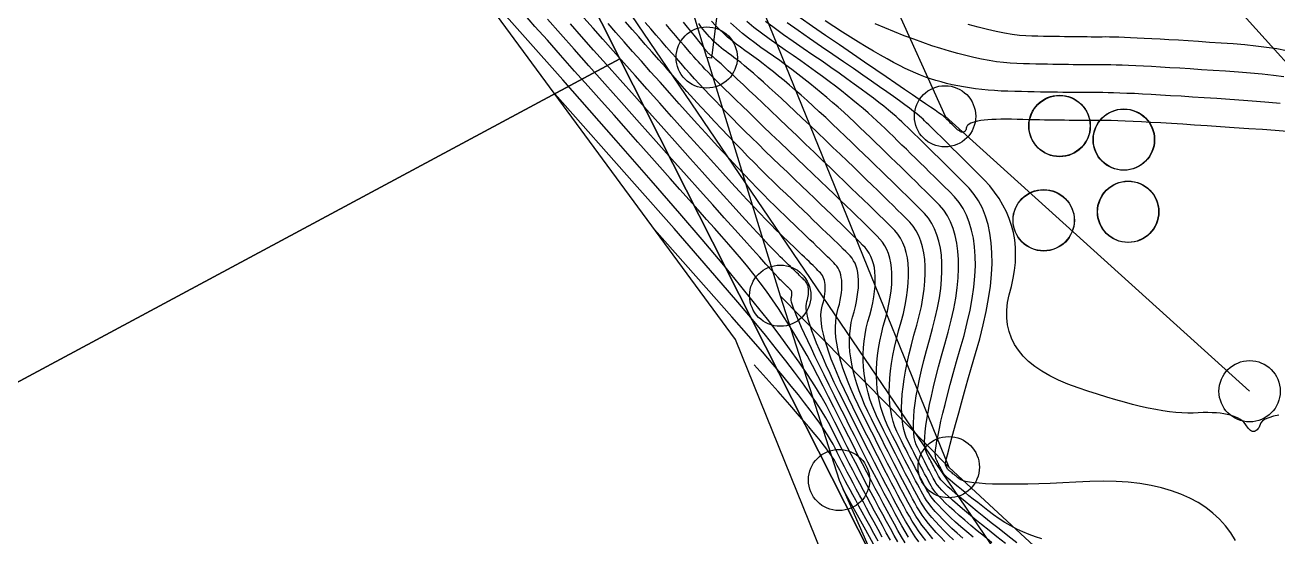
# Model space of a CAD drawing. Extents: x 83 to 1412852, y -76 to 4931706.
# Drawn here: x 1412633.71 to 1412654.15, y 4931535.89 to 4931544.25 of the extents above; entities that cross this region are included whole.
import ezdxf

# ---------------------------------------------------------------- set-up
doc = ezdxf.new("R2010")
doc.units = 0
doc.header["$MEASUREMENT"] = 0
doc.header["$PDMODE"] = 33
doc.header["$PDSIZE"] = 1
doc.layers.get('0').update_dxf_attribs({"color": 1, "linetype": 'CONTINUOUS'})
for name, color, linetype in [('Buildings-21-08-2020', 1, 'CONTINUOUS'), ('BUILDINGS21082020 entities', 1, 'CONTINUOUS'), ('Ground topo-Rev01', 1, 'CONTINUOUS'), ('New scratch layer', 1, 'CONTINUOUS'), ('nz-property-titles(LINZ DOWNLOAD)', 1, 'CONTINUOUS')]:
    doc.layers.add(name, color=color, linetype=linetype)

msp = doc.modelspace()

# ---------------------------------------------------------------- linework, layer by layer
for points in [[(1412628.11, 4931577.5), (1412633.05, 4931574.19), (1412634.96, 4931570.18), (1412641.65, 4931558.92), (1412643.23, 4931552.22), (1412645.18, 4931545.9), (1412648.78, 4931537.03), (1412651.34, 4931534.66), (1412654.11, 4931534.38), (1412662.28, 4931539.83)], [(1412658.73, 4931539.6), (1412658.43, 4931540.36), (1412655.52, 4931542.27), (1412646.87, 4931551.86)], [(1412644.83, 4931543.72), (1412643.51, 4931548.07)], [(1412647.95, 4931535.809), (1412647.889, 4931535.916), (1412647.827, 4931536.028), (1412647.766, 4931536.141), (1412647.704, 4931536.256), (1412647.641, 4931536.372), (1412647.578, 4931536.491), (1412647.515, 4931536.61), (1412647.451, 4931536.732), (1412647.386, 4931536.855), (1412647.322, 4931536.979), (1412647.256, 4931537.106), (1412647.19, 4931537.234), (1412647.124, 4931537.363), (1412647.058, 4931537.495), (1412646.99, 4931537.628), (1412646.923, 4931537.762), (1412646.855, 4931537.898), (1412646.786, 4931538.036), (1412646.7, 4931538.19), (1412646.597, 4931538.36), (1412646.476, 4931538.545), (1412646.338, 4931538.746), (1412646.183, 4931538.963), (1412646.01, 4931539.197), (1412645.82, 4931539.445), (1412645.612, 4931539.71), (1412645.366, 4931540.015), (1412645.08, 4931540.361), (1412644.755, 4931540.747), (1412644.392, 4931541.173), (1412643.924, 4931541.713), (1412643.352, 4931542.366), (1412642.481, 4931543.354), (1412640.727, 4931545.337)], [(1412648.067, 4931535.796), (1412648.008, 4931535.894), (1412647.951, 4931535.994), (1412647.894, 4931536.098), (1412647.835, 4931536.206), (1412647.775, 4931536.318), (1412647.712, 4931536.435), (1412647.648, 4931536.557), (1412647.582, 4931536.682), (1412647.514, 4931536.812), (1412647.444, 4931536.946), (1412647.372, 4931537.085), (1412647.299, 4931537.228), (1412647.224, 4931537.376), (1412647.147, 4931537.527), (1412647.068, 4931537.684), (1412646.987, 4931537.844), (1412646.904, 4931538.009), (1412646.82, 4931538.178), (1412646.733, 4931538.352), (1412646.646, 4931538.522), (1412646.557, 4931538.689), (1412646.467, 4931538.853), (1412646.376, 4931539.013), (1412646.284, 4931539.169), (1412646.19, 4931539.323), (1412646.096, 4931539.472), (1412646, 4931539.619), (1412645.903, 4931539.762), (1412645.804, 4931539.902), (1412645.705, 4931540.038), (1412645.604, 4931540.171), (1412645.502, 4931540.3), (1412645.399, 4931540.426), (1412645.295, 4931540.548), (1412645.19, 4931540.668), (1412645.076, 4931540.796), (1412644.955, 4931540.932), (1412644.827, 4931541.077), (1412644.69, 4931541.231), (1412644.546, 4931541.394), (1412644.394, 4931541.565), (1412644.234, 4931541.746), (1412644.066, 4931541.934), (1412643.891, 4931542.132), (1412643.708, 4931542.338), (1412643.517, 4931542.553), (1412643.318, 4931542.777), (1412643.112, 4931543.009), (1412642.897, 4931543.25), (1412642.675, 4931543.5), (1412642.446, 4931543.758), (1412642.23, 4931544.001), (1412642.027, 4931544.229), (1412641.838, 4931544.442)], [(1412648.123, 4931535.887), (1412648.067, 4931535.978), (1412648.013, 4931536.072), (1412647.96, 4931536.168), (1412647.905, 4931536.269), (1412647.849, 4931536.374), (1412647.789, 4931536.485), (1412647.728, 4931536.601), (1412647.665, 4931536.721), (1412647.6, 4931536.847), (1412647.532, 4931536.977), (1412647.462, 4931537.112), (1412647.391, 4931537.252), (1412647.317, 4931537.397), (1412647.24, 4931537.547), (1412647.162, 4931537.702), (1412647.082, 4931537.862), (1412646.999, 4931538.027), (1412646.915, 4931538.196), (1412646.828, 4931538.371), (1412646.747, 4931538.535), (1412646.672, 4931538.69), (1412646.602, 4931538.834), (1412646.538, 4931538.968), (1412646.479, 4931539.092), (1412646.426, 4931539.206), (1412646.379, 4931539.31), (1412646.338, 4931539.404), (1412646.302, 4931539.488), (1412646.272, 4931539.561), (1412646.247, 4931539.625), (1412646.228, 4931539.678), (1412646.215, 4931539.722), (1412646.208, 4931539.755), (1412646.206, 4931539.778), (1412646.209, 4931539.791), (1412646.213, 4931539.804), (1412646.215, 4931539.816), (1412646.217, 4931539.827), (1412646.219, 4931539.838), (1412646.22, 4931539.849), (1412646.22, 4931539.859), (1412646.22, 4931539.869), (1412646.22, 4931539.878), (1412646.219, 4931539.886), (1412646.217, 4931539.894), (1412646.215, 4931539.902), (1412646.212, 4931539.909), (1412646.208, 4931539.915), (1412646.205, 4931539.921), (1412646.2, 4931539.927), (1412646.195, 4931539.932), (1412646.189, 4931539.937), (1412646.183, 4931539.943), (1412646.176, 4931539.95), (1412646.169, 4931539.958), (1412646.161, 4931539.965), (1412646.152, 4931539.974), (1412646.142, 4931539.983), (1412646.132, 4931539.993), (1412646.122, 4931540.003), (1412646.11, 4931540.014), (1412646.098, 4931540.026), (1412646.086, 4931540.038), (1412646.073, 4931540.05), (1412646.059, 4931540.064), (1412646.044, 4931540.078), (1412646.029, 4931540.092), (1412645.997, 4931540.126), (1412645.947, 4931540.18), (1412645.88, 4931540.253), (1412645.796, 4931540.345), (1412645.695, 4931540.458), (1412645.576, 4931540.589), (1412645.44, 4931540.741), (1412645.287, 4931540.912), (1412645.117, 4931541.102), (1412644.93, 4931541.312), (1412644.725, 4931541.542), (1412644.503, 4931541.791), (1412644.263, 4931542.06), (1412644.007, 4931542.348), (1412643.733, 4931542.656), (1412643.442, 4931542.983), (1412643.168, 4931543.292), (1412642.909, 4931543.582), (1412642.668, 4931543.855), (1412642.443, 4931544.108), (1412642.234, 4931544.344)], [(1412648.405, 4931535.832), (1412648.345, 4931535.91), (1412648.288, 4931535.988), (1412648.235, 4931536.067), (1412648.184, 4931536.147), (1412648.137, 4931536.227), (1412648.093, 4931536.307), (1412648.047, 4931536.392), (1412647.999, 4931536.481), (1412647.95, 4931536.573), (1412647.899, 4931536.67), (1412647.846, 4931536.771), (1412647.791, 4931536.876), (1412647.734, 4931536.986), (1412647.676, 4931537.099), (1412647.616, 4931537.216), (1412647.554, 4931537.338), (1412647.49, 4931537.464), (1412647.424, 4931537.593), (1412647.357, 4931537.727), (1412647.288, 4931537.865), (1412647.217, 4931538.008), (1412647.144, 4931538.154), (1412647.077, 4931538.294), (1412647.015, 4931538.428), (1412646.959, 4931538.557), (1412646.908, 4931538.679), (1412646.862, 4931538.795), (1412646.822, 4931538.906), (1412646.788, 4931539.01), (1412646.759, 4931539.108), (1412646.735, 4931539.201), (1412646.717, 4931539.287), (1412646.704, 4931539.368), (1412646.697, 4931539.442), (1412646.695, 4931539.511), (1412646.699, 4931539.573), (1412646.708, 4931539.63), (1412646.722, 4931539.68), (1412646.734, 4931539.729), (1412646.745, 4931539.775), (1412646.753, 4931539.82), (1412646.759, 4931539.863), (1412646.763, 4931539.903), (1412646.765, 4931539.942), (1412646.764, 4931539.979), (1412646.762, 4931540.014), (1412646.757, 4931540.047), (1412646.751, 4931540.078), (1412646.742, 4931540.107), (1412646.731, 4931540.134), (1412646.718, 4931540.159), (1412646.703, 4931540.182), (1412646.686, 4931540.203), (1412646.667, 4931540.222), (1412646.645, 4931540.244), (1412646.621, 4931540.268), (1412646.594, 4931540.294), (1412646.565, 4931540.322), (1412646.534, 4931540.353), (1412646.5, 4931540.386), (1412646.464, 4931540.421), (1412646.425, 4931540.458), (1412646.384, 4931540.498), (1412646.34, 4931540.54), (1412646.294, 4931540.584), (1412646.245, 4931540.631), (1412646.194, 4931540.68), (1412646.141, 4931540.731), (1412646.085, 4931540.785), (1412646.027, 4931540.841), (1412645.959, 4931540.907), (1412645.883, 4931540.985), (1412645.797, 4931541.073), (1412645.703, 4931541.172), (1412645.599, 4931541.282), (1412645.486, 4931541.402), (1412645.364, 4931541.534), (1412645.233, 4931541.676), (1412645.093, 4931541.83), (1412644.944, 4931541.993), (1412644.786, 4931542.168), (1412644.619, 4931542.354), (1412644.443, 4931542.55), (1412644.257, 4931542.758), (1412644.063, 4931542.976), (1412643.86, 4931543.205), (1412643.665, 4931543.424), (1412643.479, 4931543.633), (1412643.303, 4931543.832), (1412643.135, 4931544.021), (1412642.977, 4931544.201), (1412642.827, 4931544.371)], [(1412648.521, 4931535.859), (1412648.458, 4931535.935), (1412648.398, 4931536.009), (1412648.342, 4931536.084), (1412648.291, 4931536.158), (1412648.243, 4931536.231), (1412648.199, 4931536.304), (1412648.159, 4931536.377), (1412648.118, 4931536.454), (1412648.075, 4931536.534), (1412648.03, 4931536.617), (1412647.984, 4931536.705), (1412647.936, 4931536.796), (1412647.886, 4931536.891), (1412647.835, 4931536.99), (1412647.782, 4931537.092), (1412647.728, 4931537.198), (1412647.672, 4931537.308), (1412647.614, 4931537.422), (1412647.555, 4931537.539), (1412647.494, 4931537.66), (1412647.432, 4931537.785), (1412647.368, 4931537.913), (1412647.302, 4931538.045), (1412647.242, 4931538.173), (1412647.187, 4931538.298), (1412647.137, 4931538.418), (1412647.093, 4931538.534), (1412647.054, 4931538.647), (1412647.02, 4931538.755), (1412646.992, 4931538.86), (1412646.969, 4931538.961), (1412646.952, 4931539.057), (1412646.939, 4931539.15), (1412646.933, 4931539.239), (1412646.931, 4931539.324), (1412646.935, 4931539.405), (1412646.944, 4931539.482), (1412646.959, 4931539.555), (1412646.978, 4931539.625), (1412646.995, 4931539.691), (1412647.009, 4931539.755), (1412647.021, 4931539.816), (1412647.029, 4931539.875), (1412647.034, 4931539.931), (1412647.037, 4931539.984), (1412647.036, 4931540.034), (1412647.033, 4931540.082), (1412647.027, 4931540.127), (1412647.018, 4931540.169), (1412647.006, 4931540.209), (1412646.991, 4931540.246), (1412646.973, 4931540.281), (1412646.953, 4931540.312), (1412646.929, 4931540.341), (1412646.903, 4931540.368), (1412646.873, 4931540.397), (1412646.84, 4931540.43), (1412646.804, 4931540.465), (1412646.764, 4931540.504), (1412646.721, 4931540.546), (1412646.674, 4931540.591), (1412646.624, 4931540.64), (1412646.571, 4931540.691), (1412646.515, 4931540.745), (1412646.455, 4931540.803), (1412646.392, 4931540.864), (1412646.325, 4931540.928), (1412646.255, 4931540.995), (1412646.182, 4931541.065), (1412646.105, 4931541.138), (1412646.025, 4931541.215), (1412645.94, 4931541.298), (1412645.851, 4931541.387), (1412645.756, 4931541.483), (1412645.656, 4931541.585), (1412645.551, 4931541.694), (1412645.441, 4931541.809), (1412645.326, 4931541.931), (1412645.206, 4931542.059), (1412645.082, 4931542.193), (1412644.952, 4931542.334), (1412644.817, 4931542.482), (1412644.677, 4931542.635), (1412644.532, 4931542.796), (1412644.383, 4931542.963), (1412644.228, 4931543.136), (1412644.068, 4931543.315), (1412643.914, 4931543.489), (1412643.765, 4931543.658), (1412643.621, 4931543.821), (1412643.482, 4931543.978), (1412643.348, 4931544.129), (1412643.22, 4931544.275)], [(1412648.718, 4931535.814), (1412648.644, 4931535.89), (1412648.575, 4931535.964), (1412648.511, 4931536.037), (1412648.451, 4931536.109), (1412648.397, 4931536.179), (1412648.347, 4931536.248), (1412648.302, 4931536.316), (1412648.261, 4931536.382), (1412648.226, 4931536.447), (1412648.189, 4931536.515), (1412648.15, 4931536.587), (1412648.11, 4931536.662), (1412648.069, 4931536.74), (1412648.026, 4931536.821), (1412647.982, 4931536.906), (1412647.936, 4931536.994), (1412647.889, 4931537.086), (1412647.841, 4931537.18), (1412647.791, 4931537.278), (1412647.739, 4931537.38), (1412647.686, 4931537.485), (1412647.632, 4931537.593), (1412647.576, 4931537.704), (1412647.519, 4931537.819), (1412647.46, 4931537.937), (1412647.407, 4931538.053), (1412647.359, 4931538.167), (1412647.316, 4931538.279), (1412647.278, 4931538.39), (1412647.246, 4931538.498), (1412647.218, 4931538.605), (1412647.196, 4931538.71), (1412647.18, 4931538.813), (1412647.168, 4931538.914), (1412647.162, 4931539.013), (1412647.161, 4931539.111), (1412647.165, 4931539.206), (1412647.175, 4931539.3), (1412647.19, 4931539.391), (1412647.21, 4931539.481), (1412647.235, 4931539.569), (1412647.256, 4931539.654), (1412647.274, 4931539.735), (1412647.288, 4931539.812), (1412647.299, 4931539.887), (1412647.306, 4931539.958), (1412647.309, 4931540.025), (1412647.308, 4931540.089), (1412647.304, 4931540.15), (1412647.296, 4931540.207), (1412647.285, 4931540.261), (1412647.27, 4931540.312), (1412647.251, 4931540.359), (1412647.228, 4931540.402), (1412647.202, 4931540.443), (1412647.172, 4931540.479), (1412647.139, 4931540.513), (1412647.101, 4931540.55), (1412647.059, 4931540.592), (1412647.013, 4931540.637), (1412646.962, 4931540.686), (1412646.907, 4931540.74), (1412646.848, 4931540.797), (1412646.785, 4931540.858), (1412646.717, 4931540.924), (1412646.646, 4931540.993), (1412646.57, 4931541.066), (1412646.489, 4931541.143), (1412646.405, 4931541.225), (1412646.316, 4931541.31), (1412646.223, 4931541.399), (1412646.126, 4931541.492), (1412646.024, 4931541.589), (1412645.922, 4931541.688), (1412645.818, 4931541.79), (1412645.714, 4931541.893), (1412645.609, 4931541.998), (1412645.503, 4931542.106), (1412645.396, 4931542.216), (1412645.288, 4931542.327), (1412645.179, 4931542.441), (1412645.07, 4931542.557), (1412644.959, 4931542.675), (1412644.848, 4931542.795), (1412644.735, 4931542.917), (1412644.622, 4931543.041), (1412644.508, 4931543.167), (1412644.393, 4931543.296), (1412644.277, 4931543.426), (1412644.162, 4931543.555), (1412644.05, 4931543.683), (1412643.938, 4931543.809), (1412643.828, 4931543.934), (1412643.72, 4931544.058), (1412643.613, 4931544.18), (1412643.507, 4931544.301)], [(1412648.857, 4931535.843), (1412648.776, 4931535.921), (1412648.7, 4931535.996), (1412648.629, 4931536.069), (1412648.564, 4931536.14), (1412648.505, 4931536.208), (1412648.451, 4931536.275), (1412648.403, 4931536.339), (1412648.36, 4931536.4), (1412648.323, 4931536.46), (1412648.292, 4931536.517), (1412648.26, 4931536.577), (1412648.226, 4931536.64), (1412648.191, 4931536.706), (1412648.154, 4931536.774), (1412648.116, 4931536.846), (1412648.077, 4931536.921), (1412648.037, 4931536.998), (1412647.996, 4931537.079), (1412647.953, 4931537.162), (1412647.909, 4931537.249), (1412647.864, 4931537.338), (1412647.817, 4931537.43), (1412647.769, 4931537.525), (1412647.72, 4931537.623), (1412647.67, 4931537.724), (1412647.618, 4931537.828), (1412647.572, 4931537.932), (1412647.53, 4931538.036), (1412647.494, 4931538.141), (1412647.463, 4931538.245), (1412647.437, 4931538.35), (1412647.416, 4931538.455), (1412647.401, 4931538.56), (1412647.39, 4931538.665), (1412647.385, 4931538.771), (1412647.385, 4931538.876), (1412647.39, 4931538.982), (1412647.4, 4931539.088), (1412647.415, 4931539.194), (1412647.435, 4931539.3), (1412647.46, 4931539.407), (1412647.491, 4931539.514), (1412647.517, 4931539.616), (1412647.539, 4931539.715), (1412647.556, 4931539.809), (1412647.569, 4931539.899), (1412647.577, 4931539.985), (1412647.581, 4931540.067), (1412647.58, 4931540.144), (1412647.575, 4931540.218), (1412647.566, 4931540.288), (1412647.552, 4931540.353), (1412647.533, 4931540.414), (1412647.511, 4931540.471), (1412647.483, 4931540.524), (1412647.451, 4931540.573), (1412647.415, 4931540.618), (1412647.375, 4931540.658), (1412647.329, 4931540.704), (1412647.278, 4931540.754), (1412647.222, 4931540.809), (1412647.16, 4931540.869), (1412647.094, 4931540.933), (1412647.022, 4931541.003), (1412646.946, 4931541.077), (1412646.864, 4931541.156), (1412646.777, 4931541.24), (1412646.684, 4931541.329), (1412646.587, 4931541.423), (1412646.485, 4931541.521), (1412646.377, 4931541.625), (1412646.264, 4931541.733), (1412646.146, 4931541.846), (1412646.023, 4931541.963), (1412645.903, 4931542.079), (1412645.786, 4931542.192), (1412645.673, 4931542.303), (1412645.562, 4931542.412), (1412645.455, 4931542.518), (1412645.351, 4931542.622), (1412645.25, 4931542.724), (1412645.152, 4931542.823), (1412645.058, 4931542.921), (1412644.967, 4931543.016), (1412644.879, 4931543.108), (1412644.794, 4931543.199), (1412644.712, 4931543.287), (1412644.633, 4931543.372), (1412644.558, 4931543.456), (1412644.486, 4931543.537), (1412644.411, 4931543.621), (1412644.335, 4931543.708), (1412644.256, 4931543.798), (1412644.175, 4931543.891), (1412644.091, 4931543.987), (1412644.006, 4931544.085), (1412643.918, 4931544.187), (1412643.828, 4931544.291)], [(1412649.177, 4931535.886), (1412649.074, 4931535.973), (1412648.979, 4931536.056), (1412648.891, 4931536.134), (1412648.81, 4931536.209), (1412648.737, 4931536.279), (1412648.67, 4931536.345), (1412648.611, 4931536.407), (1412648.56, 4931536.465), (1412648.515, 4931536.519), (1412648.478, 4931536.569), (1412648.448, 4931536.615), (1412648.425, 4931536.656), (1412648.401, 4931536.7), (1412648.376, 4931536.746), (1412648.351, 4931536.794), (1412648.324, 4931536.844), (1412648.297, 4931536.896), (1412648.269, 4931536.951), (1412648.239, 4931537.007), (1412648.209, 4931537.066), (1412648.178, 4931537.126), (1412648.146, 4931537.189), (1412648.113, 4931537.254), (1412648.079, 4931537.321), (1412648.044, 4931537.39), (1412648.009, 4931537.462), (1412647.972, 4931537.535), (1412647.934, 4931537.611), (1412647.902, 4931537.691), (1412647.874, 4931537.775), (1412647.851, 4931537.863), (1412647.833, 4931537.956), (1412647.82, 4931538.053), (1412647.812, 4931538.154), (1412647.809, 4931538.26), (1412647.811, 4931538.37), (1412647.818, 4931538.484), (1412647.83, 4931538.602), (1412647.846, 4931538.725), (1412647.868, 4931538.852), (1412647.895, 4931538.983), (1412647.926, 4931539.119), (1412647.962, 4931539.258), (1412648.004, 4931539.403), (1412648.039, 4931539.541), (1412648.068, 4931539.674), (1412648.091, 4931539.801), (1412648.109, 4931539.923), (1412648.12, 4931540.039), (1412648.125, 4931540.15), (1412648.124, 4931540.255), (1412648.118, 4931540.354), (1412648.105, 4931540.448), (1412648.086, 4931540.536), (1412648.061, 4931540.619), (1412648.03, 4931540.696), (1412647.993, 4931540.768), (1412647.95, 4931540.834), (1412647.901, 4931540.894), (1412647.846, 4931540.949), (1412647.785, 4931541.009), (1412647.718, 4931541.075), (1412647.645, 4931541.147), (1412647.566, 4931541.224), (1412647.481, 4931541.307), (1412647.39, 4931541.395), (1412647.293, 4931541.49), (1412647.19, 4931541.589), (1412647.081, 4931541.695), (1412646.966, 4931541.806), (1412646.845, 4931541.922), (1412646.717, 4931542.044), (1412646.584, 4931542.172), (1412646.445, 4931542.306), (1412646.3, 4931542.445), (1412646.148, 4931542.589), (1412646.006, 4931542.726), (1412645.872, 4931542.853), (1412645.747, 4931542.972), (1412645.631, 4931543.082), (1412645.524, 4931543.184), (1412645.425, 4931543.277), (1412645.335, 4931543.362), (1412645.254, 4931543.438), (1412645.182, 4931543.505), (1412645.119, 4931543.564), (1412645.064, 4931543.615), (1412645.018, 4931543.656), (1412644.981, 4931543.689), (1412644.953, 4931543.714), (1412644.933, 4931543.73), (1412644.922, 4931543.737), (1412644.912, 4931543.745), (1412644.901, 4931543.753), (1412644.891, 4931543.761), (1412644.881, 4931543.77), (1412644.871, 4931543.779), (1412644.861, 4931543.788), (1412644.851, 4931543.798), (1412644.842, 4931543.808), (1412644.832, 4931543.819), (1412644.823, 4931543.829), (1412644.814, 4931543.84), (1412644.805, 4931543.852), (1412644.796, 4931543.864), (1412644.787, 4931543.876), (1412644.779, 4931543.888), (1412644.77, 4931543.901), (1412644.755, 4931543.922), (1412644.733, 4931543.951), (1412644.703, 4931543.988), (1412644.667, 4931544.033), (1412644.623, 4931544.086), (1412644.573, 4931544.148), (1412644.516, 4931544.217), (1412644.451, 4931544.295)], [(1412649.485, 4931535.796), (1412649.362, 4931535.895), (1412649.246, 4931535.989), (1412649.139, 4931536.078), (1412649.04, 4931536.162), (1412648.949, 4931536.241), (1412648.866, 4931536.315), (1412648.791, 4931536.384), (1412648.724, 4931536.448), (1412648.665, 4931536.507), (1412648.614, 4931536.561), (1412648.571, 4931536.61), (1412648.536, 4931536.654), (1412648.51, 4931536.692), (1412648.491, 4931536.726), (1412648.472, 4931536.762), (1412648.452, 4931536.799), (1412648.431, 4931536.838), (1412648.41, 4931536.879), (1412648.387, 4931536.921), (1412648.364, 4931536.965), (1412648.34, 4931537.011), (1412648.316, 4931537.059), (1412648.291, 4931537.108), (1412648.265, 4931537.159), (1412648.238, 4931537.212), (1412648.21, 4931537.267), (1412648.182, 4931537.323), (1412648.153, 4931537.381), (1412648.123, 4931537.441), (1412648.092, 4931537.502), (1412648.067, 4931537.57), (1412648.046, 4931537.644), (1412648.03, 4931537.725), (1412648.019, 4931537.812), (1412648.012, 4931537.905), (1412648.011, 4931538.004), (1412648.014, 4931538.11), (1412648.022, 4931538.222), (1412648.035, 4931538.341), (1412648.052, 4931538.465), (1412648.075, 4931538.596), (1412648.102, 4931538.734), (1412648.134, 4931538.878), (1412648.171, 4931539.028), (1412648.213, 4931539.184), (1412648.26, 4931539.347), (1412648.3, 4931539.504), (1412648.333, 4931539.654), (1412648.359, 4931539.798), (1412648.379, 4931539.935), (1412648.391, 4931540.066), (1412648.397, 4931540.191), (1412648.396, 4931540.31), (1412648.389, 4931540.422), (1412648.374, 4931540.528), (1412648.353, 4931540.628), (1412648.325, 4931540.722), (1412648.29, 4931540.809), (1412648.248, 4931540.889), (1412648.2, 4931540.964), (1412648.144, 4931541.032), (1412648.082, 4931541.094), (1412648.016, 4931541.16), (1412647.945, 4931541.229), (1412647.871, 4931541.303), (1412647.792, 4931541.381), (1412647.708, 4931541.462), (1412647.621, 4931541.547), (1412647.529, 4931541.636), (1412647.433, 4931541.729), (1412647.333, 4931541.826), (1412647.229, 4931541.927), (1412647.12, 4931542.032), (1412647.007, 4931542.14), (1412646.89, 4931542.253), (1412646.769, 4931542.369), (1412646.643, 4931542.489), (1412646.513, 4931542.614), (1412646.389, 4931542.732), (1412646.27, 4931542.844), (1412646.157, 4931542.95), (1412646.049, 4931543.05), (1412645.947, 4931543.145), (1412645.85, 4931543.233), (1412645.759, 4931543.315), (1412645.673, 4931543.391), (1412645.593, 4931543.462), (1412645.519, 4931543.526), (1412645.449, 4931543.584), (1412645.386, 4931543.637), (1412645.328, 4931543.683), (1412645.275, 4931543.723), (1412645.228, 4931543.758), (1412645.186, 4931543.786), (1412645.145, 4931543.816), (1412645.105, 4931543.847), (1412645.065, 4931543.879), (1412645.026, 4931543.913), (1412644.987, 4931543.948), (1412644.949, 4931543.984), (1412644.912, 4931544.021), (1412644.875, 4931544.06), (1412644.838, 4931544.1), (1412644.803, 4931544.142), (1412644.767, 4931544.185), (1412644.733, 4931544.229), (1412644.699, 4931544.274)], [(1412649.706, 4931535.782), (1412649.567, 4931535.891), (1412649.437, 4931535.994), (1412649.316, 4931536.091), (1412649.204, 4931536.183), (1412649.101, 4931536.268), (1412649.006, 4931536.348), (1412648.921, 4931536.421), (1412648.844, 4931536.489), (1412648.777, 4931536.551), (1412648.718, 4931536.606), (1412648.668, 4931536.656), (1412648.627, 4931536.7), (1412648.595, 4931536.738), (1412648.572, 4931536.77), (1412648.558, 4931536.796), (1412648.543, 4931536.823), (1412648.527, 4931536.852), (1412648.511, 4931536.882), (1412648.495, 4931536.914), (1412648.478, 4931536.946), (1412648.46, 4931536.98), (1412648.441, 4931537.016), (1412648.423, 4931537.052), (1412648.403, 4931537.09), (1412648.383, 4931537.13), (1412648.362, 4931537.17), (1412648.341, 4931537.212), (1412648.319, 4931537.256), (1412648.297, 4931537.3), (1412648.274, 4931537.346), (1412648.251, 4931537.394), (1412648.232, 4931537.449), (1412648.218, 4931537.514), (1412648.208, 4931537.586), (1412648.204, 4931537.667), (1412648.204, 4931537.756), (1412648.209, 4931537.854), (1412648.218, 4931537.96), (1412648.232, 4931538.074), (1412648.251, 4931538.197), (1412648.275, 4931538.328), (1412648.303, 4931538.468), (1412648.337, 4931538.616), (1412648.374, 4931538.772), (1412648.417, 4931538.937), (1412648.464, 4931539.11), (1412648.516, 4931539.292), (1412648.561, 4931539.466), (1412648.598, 4931539.633), (1412648.627, 4931539.794), (1412648.649, 4931539.947), (1412648.663, 4931540.094), (1412648.669, 4931540.233), (1412648.668, 4931540.365), (1412648.66, 4931540.49), (1412648.644, 4931540.609), (1412648.62, 4931540.72), (1412648.588, 4931540.824), (1412648.55, 4931540.921), (1412648.503, 4931541.011), (1412648.449, 4931541.094), (1412648.387, 4931541.17), (1412648.318, 4931541.239), (1412648.247, 4931541.311), (1412648.172, 4931541.384), (1412648.096, 4931541.459), (1412648.017, 4931541.537), (1412647.935, 4931541.617), (1412647.851, 4931541.699), (1412647.765, 4931541.783), (1412647.676, 4931541.869), (1412647.585, 4931541.958), (1412647.491, 4931542.048), (1412647.395, 4931542.141), (1412647.297, 4931542.236), (1412647.196, 4931542.333), (1412647.092, 4931542.433), (1412646.986, 4931542.534), (1412646.878, 4931542.638), (1412646.772, 4931542.738), (1412646.668, 4931542.835), (1412646.566, 4931542.928), (1412646.467, 4931543.018), (1412646.37, 4931543.105), (1412646.275, 4931543.188), (1412646.183, 4931543.268), (1412646.092, 4931543.345), (1412646.004, 4931543.418), (1412645.918, 4931543.488), (1412645.835, 4931543.554), (1412645.753, 4931543.617), (1412645.674, 4931543.677), (1412645.597, 4931543.733), (1412645.523, 4931543.786), (1412645.45, 4931543.835), (1412645.379, 4931543.887), (1412645.309, 4931543.941), (1412645.239, 4931543.997), (1412645.171, 4931544.055), (1412645.104, 4931544.116), (1412645.038, 4931544.179), (1412644.972, 4931544.245), (1412644.908, 4931544.312)], [(1412649.893, 4931535.795), (1412649.745, 4931535.91), (1412649.605, 4931536.02), (1412649.475, 4931536.122), (1412649.354, 4931536.218), (1412649.243, 4931536.308), (1412649.14, 4931536.391), (1412649.047, 4931536.468), (1412648.963, 4931536.538), (1412648.888, 4931536.602), (1412648.823, 4931536.659), (1412648.767, 4931536.71), (1412648.72, 4931536.754), (1412648.682, 4931536.792), (1412648.653, 4931536.823), (1412648.634, 4931536.848), (1412648.624, 4931536.866), (1412648.614, 4931536.885), (1412648.603, 4931536.905), (1412648.592, 4931536.926), (1412648.58, 4931536.948), (1412648.568, 4931536.971), (1412648.555, 4931536.995), (1412648.543, 4931537.02), (1412648.529, 4931537.046), (1412648.516, 4931537.072), (1412648.502, 4931537.1), (1412648.487, 4931537.128), (1412648.472, 4931537.158), (1412648.457, 4931537.188), (1412648.441, 4931537.22), (1412648.425, 4931537.252), (1412648.409, 4931537.285), (1412648.397, 4931537.329), (1412648.389, 4931537.383), (1412648.387, 4931537.447), (1412648.389, 4931537.522), (1412648.395, 4931537.608), (1412648.407, 4931537.704), (1412648.422, 4931537.81), (1412648.443, 4931537.927), (1412648.468, 4931538.054), (1412648.498, 4931538.191), (1412648.532, 4931538.339), (1412648.571, 4931538.498), (1412648.614, 4931538.667), (1412648.662, 4931538.846), (1412648.715, 4931539.036), (1412648.773, 4931539.236), (1412648.822, 4931539.429), (1412648.862, 4931539.613), (1412648.895, 4931539.79), (1412648.919, 4931539.959), (1412648.934, 4931540.121), (1412648.941, 4931540.274), (1412648.94, 4931540.42), (1412648.931, 4931540.559), (1412648.913, 4931540.689), (1412648.887, 4931540.812), (1412648.852, 4931540.926), (1412648.809, 4931541.034), (1412648.758, 4931541.133), (1412648.698, 4931541.225), (1412648.63, 4931541.309), (1412648.554, 4931541.385), (1412648.477, 4931541.461), (1412648.399, 4931541.538), (1412648.321, 4931541.616), (1412648.242, 4931541.693), (1412648.162, 4931541.772), (1412648.082, 4931541.851), (1412648.001, 4931541.93), (1412647.919, 4931542.009), (1412647.837, 4931542.089), (1412647.754, 4931542.17), (1412647.671, 4931542.251), (1412647.586, 4931542.332), (1412647.501, 4931542.414), (1412647.416, 4931542.496), (1412647.33, 4931542.579), (1412647.243, 4931542.662), (1412647.155, 4931542.744), (1412647.066, 4931542.826), (1412646.976, 4931542.907), (1412646.885, 4931542.987), (1412646.793, 4931543.066), (1412646.7, 4931543.144), (1412646.606, 4931543.222), (1412646.511, 4931543.298), (1412646.415, 4931543.374), (1412646.318, 4931543.45), (1412646.22, 4931543.524), (1412646.121, 4931543.598), (1412646.021, 4931543.67), (1412645.92, 4931543.742), (1412645.818, 4931543.814), (1412645.715, 4931543.884), (1412645.613, 4931543.958), (1412645.513, 4931544.035), (1412645.414, 4931544.115), (1412645.316, 4931544.198), (1412645.22, 4931544.285)], [(1412650.3, 4931535.861), (1412650.195, 4931535.893), (1412650.092, 4931535.93), (1412649.991, 4931535.971), (1412649.891, 4931536.018), (1412649.793, 4931536.069), (1412649.697, 4931536.124), (1412649.603, 4931536.185), (1412649.51, 4931536.25), (1412649.42, 4931536.32), (1412649.334, 4931536.387), (1412649.254, 4931536.45), (1412649.179, 4931536.508), (1412649.11, 4931536.564), (1412649.046, 4931536.615), (1412648.987, 4931536.663), (1412648.933, 4931536.707), (1412648.885, 4931536.747), (1412648.842, 4931536.784), (1412648.805, 4931536.817), (1412648.772, 4931536.846), (1412648.745, 4931536.871), (1412648.724, 4931536.893), (1412648.707, 4931536.911), (1412648.696, 4931536.925), (1412648.69, 4931536.936), (1412648.684, 4931536.947), (1412648.678, 4931536.958), (1412648.672, 4931536.97), (1412648.665, 4931536.983), (1412648.658, 4931536.996), (1412648.651, 4931537.01), (1412648.644, 4931537.024), (1412648.636, 4931537.039), (1412648.628, 4931537.054), (1412648.62, 4931537.07), (1412648.612, 4931537.087), (1412648.603, 4931537.103), (1412648.594, 4931537.121), (1412648.585, 4931537.139), (1412648.576, 4931537.158), (1412648.567, 4931537.177), (1412648.562, 4931537.208), (1412648.561, 4931537.252), (1412648.565, 4931537.309), (1412648.574, 4931537.378), (1412648.587, 4931537.459), (1412648.605, 4931537.553), (1412648.627, 4931537.66), (1412648.653, 4931537.779), (1412648.684, 4931537.91), (1412648.72, 4931538.054), (1412648.76, 4931538.211), (1412648.805, 4931538.38), (1412648.854, 4931538.561), (1412648.908, 4931538.755), (1412648.966, 4931538.962), (1412649.029, 4931539.181), (1412649.083, 4931539.391), (1412649.127, 4931539.593), (1412649.162, 4931539.786), (1412649.189, 4931539.971), (1412649.206, 4931540.148), (1412649.214, 4931540.316), (1412649.212, 4931540.476), (1412649.202, 4931540.627), (1412649.182, 4931540.769), (1412649.154, 4931540.903), (1412649.116, 4931541.029), (1412649.069, 4931541.146), (1412649.013, 4931541.255), (1412648.948, 4931541.355), (1412648.873, 4931541.447), (1412648.79, 4931541.53), (1412648.708, 4931541.612), (1412648.626, 4931541.693), (1412648.546, 4931541.772), (1412648.467, 4931541.85), (1412648.389, 4931541.927), (1412648.313, 4931542.002), (1412648.237, 4931542.076), (1412648.163, 4931542.149), (1412648.089, 4931542.221), (1412648.017, 4931542.291), (1412647.946, 4931542.36), (1412647.876, 4931542.428), (1412647.807, 4931542.495), (1412647.74, 4931542.56), (1412647.673, 4931542.624), (1412647.608, 4931542.686), (1412647.538, 4931542.751), (1412647.464, 4931542.817), (1412647.386, 4931542.885), (1412647.303, 4931542.955), (1412647.216, 4931543.026), (1412647.125, 4931543.1), (1412647.03, 4931543.175), (1412646.93, 4931543.252), (1412646.826, 4931543.331), (1412646.718, 4931543.411), (1412646.605, 4931543.494), (1412646.488, 4931543.578), (1412646.367, 4931543.664), (1412646.242, 4931543.752), (1412646.112, 4931543.842), (1412645.979, 4931543.933), (1412645.849, 4931544.025), (1412645.723, 4931544.119), (1412645.601, 4931544.213), (1412645.483, 4931544.309)], [(1412653.462, 4931535.832), (1412653.383, 4931535.956), (1412653.295, 4931536.072), (1412653.198, 4931536.18), (1412653.091, 4931536.278), (1412652.975, 4931536.369), (1412652.849, 4931536.45), (1412652.714, 4931536.523), (1412652.57, 4931536.588), (1412652.417, 4931536.644), (1412652.254, 4931536.692), (1412652.082, 4931536.73), (1412651.901, 4931536.761), (1412651.71, 4931536.783), (1412651.51, 4931536.796), (1412651.301, 4931536.801), (1412651.083, 4931536.797), (1412650.855, 4931536.784), (1412650.64, 4931536.774), (1412650.437, 4931536.765), (1412650.248, 4931536.759), (1412650.071, 4931536.754), (1412649.907, 4931536.751), (1412649.756, 4931536.75), (1412649.617, 4931536.751), (1412649.492, 4931536.754), (1412649.379, 4931536.759), (1412649.278, 4931536.766), (1412649.191, 4931536.774), (1412649.117, 4931536.785), (1412649.055, 4931536.797), (1412649.006, 4931536.812), (1412648.969, 4931536.828), (1412648.946, 4931536.846), (1412648.924, 4931536.863), (1412648.903, 4931536.88), (1412648.884, 4931536.895), (1412648.866, 4931536.909), (1412648.849, 4931536.922), (1412648.834, 4931536.935), (1412648.82, 4931536.946), (1412648.807, 4931536.957), (1412648.796, 4931536.966), (1412648.786, 4931536.975), (1412648.778, 4931536.982), (1412648.771, 4931536.989), (1412648.765, 4931536.995), (1412648.761, 4931536.999), (1412648.758, 4931537.003), (1412648.757, 4931537.006), (1412648.755, 4931537.008), (1412648.754, 4931537.011), (1412648.752, 4931537.015), (1412648.75, 4931537.018), (1412648.748, 4931537.021), (1412648.747, 4931537.025), (1412648.745, 4931537.028), (1412648.743, 4931537.032), (1412648.741, 4931537.036), (1412648.739, 4931537.04), (1412648.736, 4931537.045), (1412648.734, 4931537.049), (1412648.732, 4931537.054), (1412648.73, 4931537.058), (1412648.727, 4931537.063), (1412648.725, 4931537.068), (1412648.727, 4931537.087), (1412648.733, 4931537.122), (1412648.744, 4931537.17), (1412648.759, 4931537.233), (1412648.779, 4931537.311), (1412648.803, 4931537.403), (1412648.831, 4931537.51), (1412648.864, 4931537.631), (1412648.901, 4931537.767), (1412648.943, 4931537.917), (1412648.989, 4931538.082), (1412649.039, 4931538.262), (1412649.094, 4931538.456), (1412649.153, 4931538.664), (1412649.217, 4931538.887), (1412649.285, 4931539.125), (1412649.343, 4931539.353), (1412649.392, 4931539.573), (1412649.43, 4931539.783), (1412649.459, 4931539.984), (1412649.477, 4931540.175), (1412649.486, 4931540.358), (1412649.484, 4931540.531), (1412649.473, 4931540.695), (1412649.452, 4931540.849), (1412649.421, 4931540.995), (1412649.38, 4931541.131), (1412649.329, 4931541.259), (1412649.268, 4931541.377), (1412649.197, 4931541.485), (1412649.116, 4931541.585), (1412649.026, 4931541.675), (1412648.938, 4931541.763), (1412648.853, 4931541.847), (1412648.771, 4931541.928), (1412648.692, 4931542.006), (1412648.616, 4931542.082), (1412648.543, 4931542.154), (1412648.473, 4931542.223), (1412648.406, 4931542.289), (1412648.341, 4931542.353), (1412648.28, 4931542.413), (1412648.221, 4931542.47), (1412648.166, 4931542.524), (1412648.113, 4931542.575), (1412648.063, 4931542.623), (1412648.016, 4931542.668), (1412647.972, 4931542.71), (1412647.921, 4931542.757), (1412647.862, 4931542.808), (1412647.795, 4931542.863), (1412647.721, 4931542.923), (1412647.639, 4931542.987), (1412647.55, 4931543.055), (1412647.453, 4931543.128), (1412647.349, 4931543.205), (1412647.237, 4931543.287), (1412647.118, 4931543.373), (1412646.991, 4931543.464), (1412646.856, 4931543.558), (1412646.714, 4931543.658), (1412646.564, 4931543.761), (1412646.407, 4931543.869), (1412646.243, 4931543.982), (1412646.084, 4931544.093), (1412645.933, 4931544.203), (1412645.788, 4931544.311)], [(1412654.168, 4931537.881), (1412654.078, 4931537.86), (1412654.003, 4931537.837), (1412653.945, 4931537.812), (1412653.902, 4931537.785), (1412653.874, 4931537.756), (1412653.862, 4931537.725), (1412653.85, 4931537.697), (1412653.838, 4931537.674), (1412653.825, 4931537.654), (1412653.811, 4931537.638), (1412653.797, 4931537.626), (1412653.783, 4931537.617), (1412653.769, 4931537.612), (1412653.754, 4931537.611), (1412653.738, 4931537.614), (1412653.722, 4931537.62), (1412653.706, 4931537.63), (1412653.69, 4931537.644), (1412653.673, 4931537.661), (1412653.655, 4931537.682), (1412653.637, 4931537.707), (1412653.619, 4931537.736), (1412653.597, 4931537.763), (1412653.57, 4931537.787), (1412653.54, 4931537.81), (1412653.505, 4931537.83), (1412653.467, 4931537.848), (1412653.424, 4931537.865), (1412653.377, 4931537.879), (1412653.326, 4931537.891), (1412653.27, 4931537.901), (1412653.211, 4931537.909), (1412653.148, 4931537.915), (1412653.08, 4931537.918), (1412653.009, 4931537.92), (1412652.933, 4931537.92), (1412652.853, 4931537.917), (1412652.769, 4931537.913), (1412652.68, 4931537.912), (1412652.586, 4931537.916), (1412652.486, 4931537.923), (1412652.382, 4931537.935), (1412652.272, 4931537.95), (1412652.157, 4931537.97), (1412652.037, 4931537.993), (1412651.912, 4931538.021), (1412651.781, 4931538.053), (1412651.646, 4931538.089), (1412651.505, 4931538.128), (1412651.359, 4931538.172), (1412651.208, 4931538.22), (1412651.052, 4931538.272), (1412650.89, 4931538.328), (1412650.724, 4931538.387), (1412650.57, 4931538.452), (1412650.429, 4931538.521), (1412650.301, 4931538.595), (1412650.186, 4931538.674), (1412650.084, 4931538.757), (1412649.994, 4931538.845), (1412649.917, 4931538.938), (1412649.853, 4931539.035), (1412649.802, 4931539.137), (1412649.764, 4931539.244), (1412649.738, 4931539.355), (1412649.726, 4931539.471), (1412649.726, 4931539.592), (1412649.739, 4931539.717), (1412649.764, 4931539.847), (1412649.803, 4931539.982), (1412649.833, 4931540.114), (1412649.855, 4931540.244), (1412649.868, 4931540.372), (1412649.872, 4931540.497), (1412649.868, 4931540.62), (1412649.856, 4931540.741), (1412649.835, 4931540.86), (1412649.805, 4931540.976), (1412649.767, 4931541.089), (1412649.72, 4931541.201), (1412649.665, 4931541.31), (1412649.602, 4931541.417), (1412649.529, 4931541.521), (1412649.449, 4931541.623), (1412649.36, 4931541.723), (1412649.262, 4931541.821), (1412649.169, 4931541.913), (1412649.08, 4931542.001), (1412648.997, 4931542.084), (1412648.918, 4931542.163), (1412648.843, 4931542.237), (1412648.774, 4931542.306), (1412648.709, 4931542.37), (1412648.649, 4931542.429), (1412648.593, 4931542.484), (1412648.543, 4931542.534), (1412648.497, 4931542.579), (1412648.455, 4931542.62), (1412648.419, 4931542.656), (1412648.387, 4931542.687), (1412648.36, 4931542.713), (1412648.337, 4931542.735), (1412648.304, 4931542.763), (1412648.26, 4931542.799), (1412648.205, 4931542.841), (1412648.139, 4931542.891), (1412648.062, 4931542.947), (1412647.975, 4931543.011), (1412647.877, 4931543.081), (1412647.768, 4931543.159), (1412647.648, 4931543.243), (1412647.517, 4931543.335), (1412647.376, 4931543.433), (1412647.224, 4931543.539), (1412647.061, 4931543.651), (1412646.887, 4931543.771), (1412646.702, 4931543.897), (1412646.507, 4931544.031), (1412646.32, 4931544.161), (1412646.143, 4931544.287)], [(1412654.302, 4931542.512), (1412654.108, 4931542.527), (1412653.899, 4931542.542), (1412653.676, 4931542.558), (1412653.439, 4931542.574), (1412653.213, 4931542.589), (1412652.997, 4931542.604), (1412652.792, 4931542.617), (1412652.598, 4931542.629), (1412652.414, 4931542.64), (1412652.241, 4931542.651), (1412652.079, 4931542.66), (1412651.928, 4931542.668), (1412651.787, 4931542.675), (1412651.657, 4931542.681), (1412651.537, 4931542.685), (1412651.429, 4931542.689), (1412651.331, 4931542.692), (1412651.244, 4931542.694), (1412651.167, 4931542.694), (1412651.101, 4931542.694), (1412651.034, 4931542.694), (1412650.964, 4931542.694), (1412650.893, 4931542.694), (1412650.82, 4931542.694), (1412650.745, 4931542.694), (1412650.669, 4931542.695), (1412650.59, 4931542.696), (1412650.51, 4931542.697), (1412650.428, 4931542.698), (1412650.344, 4931542.699), (1412650.259, 4931542.701), (1412650.171, 4931542.702), (1412650.082, 4931542.704), (1412649.991, 4931542.706), (1412649.898, 4931542.708), (1412649.804, 4931542.711), (1412649.715, 4931542.712), (1412649.632, 4931542.711), (1412649.554, 4931542.709), (1412649.482, 4931542.706), (1412649.416, 4931542.702), (1412649.356, 4931542.696), (1412649.301, 4931542.689), (1412649.252, 4931542.681), (1412649.209, 4931542.671), (1412649.172, 4931542.66), (1412649.14, 4931542.647), (1412649.114, 4931542.633), (1412649.093, 4931542.618), (1412649.079, 4931542.602), (1412649.07, 4931542.584), (1412649.066, 4931542.564), (1412649.062, 4931542.548), (1412649.057, 4931542.533), (1412649.05, 4931542.522), (1412649.042, 4931542.512), (1412649.034, 4931542.506), (1412649.024, 4931542.501), (1412649.013, 4931542.499), (1412649.001, 4931542.5), (1412648.988, 4931542.503), (1412648.974, 4931542.509), (1412648.959, 4931542.517), (1412648.942, 4931542.528), (1412648.925, 4931542.541), (1412648.906, 4931542.557), (1412648.887, 4931542.575), (1412648.866, 4931542.595), (1412648.847, 4931542.615), (1412648.828, 4931542.633), (1412648.811, 4931542.65), (1412648.796, 4931542.666), (1412648.781, 4931542.68), (1412648.768, 4931542.693), (1412648.756, 4931542.705), (1412648.745, 4931542.716), (1412648.735, 4931542.726), (1412648.727, 4931542.734), (1412648.719, 4931542.741), (1412648.713, 4931542.747), (1412648.709, 4931542.752), (1412648.705, 4931542.756), (1412648.703, 4931542.758), (1412648.702, 4931542.759), (1412648.687, 4931542.769), (1412648.657, 4931542.79), (1412648.614, 4931542.819), (1412648.557, 4931542.859), (1412648.485, 4931542.908), (1412648.4, 4931542.966), (1412648.3, 4931543.035), (1412648.187, 4931543.112), (1412648.059, 4931543.2), (1412647.917, 4931543.297), (1412647.761, 4931543.403), (1412647.591, 4931543.519), (1412647.407, 4931543.645), (1412647.209, 4931543.78), (1412646.997, 4931543.925), (1412646.771, 4931544.08), (1412646.556, 4931544.228), (1412646.354, 4931544.37)], [(1412654.19, 4931542.969), (1412654.002, 4931542.986), (1412653.803, 4931543.003), (1412653.591, 4931543.019), (1412653.368, 4931543.035), (1412653.154, 4931543.049), (1412652.951, 4931543.063), (1412652.757, 4931543.075), (1412652.574, 4931543.087), (1412652.401, 4931543.097), (1412652.238, 4931543.107), (1412652.085, 4931543.115), (1412651.942, 4931543.123), (1412651.809, 4931543.13), (1412651.687, 4931543.135), (1412651.574, 4931543.14), (1412651.471, 4931543.143), (1412651.379, 4931543.146), (1412651.297, 4931543.147), (1412651.225, 4931543.148), (1412651.163, 4931543.148), (1412651.097, 4931543.147), (1412651.029, 4931543.147), (1412650.958, 4931543.148), (1412650.883, 4931543.148), (1412650.806, 4931543.149), (1412650.725, 4931543.149), (1412650.641, 4931543.15), (1412650.554, 4931543.152), (1412650.464, 4931543.153), (1412650.371, 4931543.155), (1412650.275, 4931543.156), (1412650.175, 4931543.158), (1412650.073, 4931543.16), (1412649.967, 4931543.163), (1412649.858, 4931543.165), (1412649.746, 4931543.168), (1412649.637, 4931543.173), (1412649.529, 4931543.179), (1412649.423, 4931543.187), (1412649.32, 4931543.198), (1412649.218, 4931543.21), (1412649.119, 4931543.223), (1412649.022, 4931543.239), (1412648.927, 4931543.257), (1412648.834, 4931543.276), (1412648.743, 4931543.297), (1412648.654, 4931543.321), (1412648.567, 4931543.346), (1412648.482, 4931543.372), (1412648.4, 4931543.401), (1412648.319, 4931543.432), (1412648.241, 4931543.464), (1412648.157, 4931543.501), (1412648.069, 4931543.543), (1412647.975, 4931543.59), (1412647.876, 4931543.641), (1412647.773, 4931543.697), (1412647.664, 4931543.758), (1412647.55, 4931543.824), (1412647.432, 4931543.895), (1412647.308, 4931543.97), (1412647.179, 4931544.05), (1412647.045, 4931544.135), (1412646.906, 4931544.225), (1412646.762, 4931544.319)], [(1412648.292, 4931535.81), (1412648.234, 4931535.893), (1412648.179, 4931535.977), (1412648.126, 4931536.062), (1412648.075, 4931536.149), (1412648.027, 4931536.237), (1412647.976, 4931536.33), (1412647.924, 4931536.427), (1412647.87, 4931536.529), (1412647.813, 4931536.635), (1412647.755, 4931536.746), (1412647.695, 4931536.861), (1412647.633, 4931536.981), (1412647.569, 4931537.106), (1412647.503, 4931537.234), (1412647.435, 4931537.368), (1412647.365, 4931537.506), (1412647.293, 4931537.648), (1412647.219, 4931537.795), (1412647.144, 4931537.946), (1412647.066, 4931538.102), (1412646.986, 4931538.262), (1412646.912, 4931538.415), (1412646.843, 4931538.559), (1412646.78, 4931538.695), (1412646.723, 4931538.824), (1412646.671, 4931538.944), (1412646.624, 4931539.056), (1412646.584, 4931539.16), (1412646.548, 4931539.256), (1412646.519, 4931539.344), (1412646.494, 4931539.424), (1412646.476, 4931539.496), (1412646.463, 4931539.56), (1412646.455, 4931539.616), (1412646.453, 4931539.664), (1412646.457, 4931539.704), (1412646.466, 4931539.736), (1412646.474, 4931539.766), (1412646.48, 4931539.796), (1412646.485, 4931539.824), (1412646.489, 4931539.851), (1412646.491, 4931539.876), (1412646.493, 4931539.901), (1412646.492, 4931539.924), (1412646.491, 4931539.946), (1412646.488, 4931539.966), (1412646.484, 4931539.986), (1412646.478, 4931540.004), (1412646.472, 4931540.021), (1412646.463, 4931540.037), (1412646.454, 4931540.052), (1412646.443, 4931540.065), (1412646.431, 4931540.077), (1412646.417, 4931540.091), (1412646.402, 4931540.106), (1412646.385, 4931540.122), (1412646.367, 4931540.14), (1412646.347, 4931540.159), (1412646.326, 4931540.18), (1412646.303, 4931540.202), (1412646.279, 4931540.226), (1412646.253, 4931540.251), (1412646.225, 4931540.277), (1412646.196, 4931540.305), (1412646.166, 4931540.334), (1412646.133, 4931540.365), (1412646.1, 4931540.397), (1412646.065, 4931540.431), (1412646.028, 4931540.466), (1412645.978, 4931540.517), (1412645.915, 4931540.582), (1412645.839, 4931540.663), (1412645.749, 4931540.759), (1412645.647, 4931540.87), (1412645.531, 4931540.996), (1412645.402, 4931541.137), (1412645.26, 4931541.294), (1412645.105, 4931541.466), (1412644.937, 4931541.653), (1412644.756, 4931541.855), (1412644.561, 4931542.072), (1412644.353, 4931542.305), (1412644.132, 4931542.553), (1412643.898, 4931542.816), (1412643.651, 4931543.094), (1412643.416, 4931543.358), (1412643.194, 4931543.608), (1412642.985, 4931543.843), (1412642.789, 4931544.065), (1412642.605, 4931544.272)], [(1412649.009, 4931535.868), (1412648.918, 4931535.95), (1412648.833, 4931536.028), (1412648.755, 4931536.102), (1412648.683, 4931536.174), (1412648.617, 4931536.243), (1412648.558, 4931536.308), (1412648.505, 4931536.37), (1412648.459, 4931536.429), (1412648.419, 4931536.485), (1412648.386, 4931536.537), (1412648.358, 4931536.587), (1412648.33, 4931536.638), (1412648.301, 4931536.693), (1412648.271, 4931536.75), (1412648.239, 4931536.809), (1412648.207, 4931536.871), (1412648.173, 4931536.936), (1412648.138, 4931537.003), (1412648.102, 4931537.072), (1412648.066, 4931537.144), (1412648.028, 4931537.219), (1412647.988, 4931537.296), (1412647.948, 4931537.376), (1412647.907, 4931537.458), (1412647.864, 4931537.543), (1412647.821, 4931537.63), (1412647.776, 4931537.719), (1412647.737, 4931537.811), (1412647.702, 4931537.906), (1412647.673, 4931538.002), (1412647.648, 4931538.101), (1412647.629, 4931538.202), (1412647.614, 4931538.305), (1412647.605, 4931538.41), (1412647.601, 4931538.517), (1412647.601, 4931538.627), (1412647.607, 4931538.739), (1412647.618, 4931538.854), (1412647.634, 4931538.97), (1412647.655, 4931539.089), (1412647.681, 4931539.21), (1412647.711, 4931539.333), (1412647.747, 4931539.458), (1412647.778, 4931539.579), (1412647.804, 4931539.694), (1412647.824, 4931539.805), (1412647.839, 4931539.911), (1412647.849, 4931540.012), (1412647.853, 4931540.108), (1412647.852, 4931540.2), (1412647.846, 4931540.286), (1412647.835, 4931540.368), (1412647.819, 4931540.445), (1412647.797, 4931540.517), (1412647.77, 4931540.584), (1412647.738, 4931540.646), (1412647.701, 4931540.703), (1412647.658, 4931540.756), (1412647.61, 4931540.803), (1412647.557, 4931540.857), (1412647.497, 4931540.916), (1412647.431, 4931540.98), (1412647.359, 4931541.051), (1412647.281, 4931541.127), (1412647.196, 4931541.209), (1412647.106, 4931541.296), (1412647.01, 4931541.389), (1412646.908, 4931541.488), (1412646.799, 4931541.592), (1412646.685, 4931541.702), (1412646.564, 4931541.818), (1412646.438, 4931541.939), (1412646.305, 4931542.066), (1412646.166, 4931542.199), (1412646.022, 4931542.338), (1412645.884, 4931542.469), (1412645.754, 4931542.595), (1412645.631, 4931542.713), (1412645.515, 4931542.825), (1412645.407, 4931542.93), (1412645.306, 4931543.029), (1412645.212, 4931543.12), (1412645.125, 4931543.206), (1412645.046, 4931543.284), (1412644.974, 4931543.356), (1412644.909, 4931543.421), (1412644.852, 4931543.48), (1412644.801, 4931543.532), (1412644.759, 4931543.577), (1412644.723, 4931543.616), (1412644.694, 4931543.648), (1412644.66, 4931543.687), (1412644.62, 4931543.733), (1412644.573, 4931543.787), (1412644.521, 4931543.847), (1412644.463, 4931543.915), (1412644.399, 4931543.99), (1412644.328, 4931544.072), (1412644.252, 4931544.161), (1412644.17, 4931544.258)], [(1412654.249, 4931543.406), (1412654.078, 4931543.427), (1412653.897, 4931543.446), (1412653.707, 4931543.464), (1412653.506, 4931543.481), (1412653.296, 4931543.495), (1412653.095, 4931543.509), (1412652.904, 4931543.521), (1412652.722, 4931543.533), (1412652.55, 4931543.544), (1412652.388, 4931543.554), (1412652.234, 4931543.563), (1412652.091, 4931543.571), (1412651.956, 4931543.578), (1412651.832, 4931543.584), (1412651.716, 4931543.59), (1412651.61, 4931543.594), (1412651.514, 4931543.597), (1412651.427, 4931543.6), (1412651.35, 4931543.601), (1412651.282, 4931543.602), (1412651.224, 4931543.601), (1412651.163, 4931543.601), (1412651.099, 4931543.601), (1412651.031, 4931543.601), (1412650.961, 4931543.602), (1412650.888, 4931543.602), (1412650.813, 4931543.603), (1412650.734, 4931543.604), (1412650.652, 4931543.605), (1412650.567, 4931543.606), (1412650.48, 4931543.608), (1412650.389, 4931543.61), (1412650.296, 4931543.611), (1412650.2, 4931543.613), (1412650.1, 4931543.616), (1412649.998, 4931543.618), (1412649.893, 4931543.621), (1412649.784, 4931543.627), (1412649.672, 4931543.638), (1412649.557, 4931543.652), (1412649.437, 4931543.671), (1412649.315, 4931543.693), (1412649.189, 4931543.72), (1412649.059, 4931543.751), (1412648.926, 4931543.785), (1412648.79, 4931543.824), (1412648.65, 4931543.866), (1412648.506, 4931543.913), (1412648.359, 4931543.963), (1412648.209, 4931544.018), (1412648.055, 4931544.076), (1412647.897, 4931544.139), (1412647.736, 4931544.205), (1412647.58, 4931544.271)], [(1412654.292, 4931543.832), (1412654.133, 4931543.86), (1412653.966, 4931543.884), (1412653.792, 4931543.906), (1412653.61, 4931543.926), (1412653.421, 4931543.942), (1412653.225, 4931543.956), (1412653.037, 4931543.968), (1412652.858, 4931543.98), (1412652.688, 4931543.991), (1412652.527, 4931544.002), (1412652.374, 4931544.011), (1412652.231, 4931544.019), (1412652.096, 4931544.027), (1412651.971, 4931544.033), (1412651.854, 4931544.039), (1412651.746, 4931544.044), (1412651.647, 4931544.048), (1412651.557, 4931544.051), (1412651.476, 4931544.054), (1412651.403, 4931544.055), (1412651.34, 4931544.056), (1412651.285, 4931544.055), (1412651.228, 4931544.055), (1412651.168, 4931544.055), (1412651.105, 4931544.055), (1412651.04, 4931544.056), (1412650.971, 4931544.056), (1412650.9, 4931544.057), (1412650.826, 4931544.058), (1412650.75, 4931544.059), (1412650.671, 4931544.06), (1412650.589, 4931544.061), (1412650.504, 4931544.063), (1412650.417, 4931544.065), (1412650.326, 4931544.066), (1412650.234, 4931544.068), (1412650.138, 4931544.071), (1412650.04, 4931544.073), (1412649.932, 4931544.082), (1412649.816, 4931544.096), (1412649.69, 4931544.117), (1412649.555, 4931544.144), (1412649.411, 4931544.177), (1412649.259, 4931544.216), (1412649.097, 4931544.262)], [(1412644.83, 4931543.72), (1412646.03, 4931539.83), (1412646.99, 4931536.82), (1412648.15, 4931534.19), (1412651.5, 4931532.78), (1412653.74, 4931532.89), (1412655.25, 4931533.57), (1412657.05, 4931534.8)], [(1412647.827, 4931535.839), (1412647.761, 4931535.958), (1412647.697, 4931536.076), (1412647.633, 4931536.194), (1412647.57, 4931536.31), (1412647.509, 4931536.425), (1412647.448, 4931536.538), (1412647.388, 4931536.651), (1412647.329, 4931536.763), (1412647.271, 4931536.874), (1412647.214, 4931536.983), (1412647.157, 4931537.092), (1412647.102, 4931537.199), (1412647.048, 4931537.306), (1412646.994, 4931537.411), (1412646.942, 4931537.515), (1412646.89, 4931537.618), (1412646.839, 4931537.72), (1412646.776, 4931537.834), (1412646.699, 4931537.96), (1412646.61, 4931538.097), (1412646.508, 4931538.246), (1412646.393, 4931538.407), (1412646.265, 4931538.579), (1412646.124, 4931538.764), (1412645.97, 4931538.959), (1412645.788, 4931539.185), (1412645.576, 4931539.441), (1412645.336, 4931539.727), (1412645.067, 4931540.042), (1412644.72, 4931540.442), (1412644.297, 4931540.926), (1412643.652, 4931541.657), (1412642.354, 4931543.125)], [(1412647.695, 4931535.888), (1412647.627, 4931536.012), (1412647.562, 4931536.131), (1412647.499, 4931536.247), (1412647.439, 4931536.359), (1412647.381, 4931536.467), (1412647.325, 4931536.571), (1412647.271, 4931536.671), (1412647.22, 4931536.768), (1412647.171, 4931536.861), (1412647.124, 4931536.95), (1412647.08, 4931537.035), (1412647.038, 4931537.117), (1412646.998, 4931537.194), (1412646.96, 4931537.268), (1412646.925, 4931537.338), (1412646.892, 4931537.404), (1412646.851, 4931537.478), (1412646.801, 4931537.56), (1412646.743, 4931537.649), (1412646.677, 4931537.746), (1412646.602, 4931537.85), (1412646.519, 4931537.962), (1412646.428, 4931538.082), (1412646.328, 4931538.209), (1412646.21, 4931538.355), (1412646.072, 4931538.521), (1412645.916, 4931538.707), (1412645.741, 4931538.912), (1412645.517, 4931539.171), (1412645.242, 4931539.485), (1412644.824, 4931539.96), (1412643.98, 4931540.913)], [(1412647.628, 4931535.819), (1412647.558, 4931535.947), (1412647.491, 4931536.069), (1412647.428, 4931536.184), (1412647.369, 4931536.293), (1412647.314, 4931536.395), (1412647.262, 4931536.491), (1412647.214, 4931536.58), (1412647.169, 4931536.662), (1412647.128, 4931536.738), (1412647.091, 4931536.808), (1412647.057, 4931536.871), (1412647.028, 4931536.928), (1412647.001, 4931536.978), (1412646.979, 4931537.021), (1412646.96, 4931537.058), (1412646.945, 4931537.089), (1412646.926, 4931537.122), (1412646.903, 4931537.16), (1412646.877, 4931537.201), (1412646.846, 4931537.245), (1412646.812, 4931537.293), (1412646.774, 4931537.345), (1412646.732, 4931537.4), (1412646.686, 4931537.458), (1412646.631, 4931537.525), (1412646.568, 4931537.602), (1412646.497, 4931537.687), (1412646.416, 4931537.781), (1412646.313, 4931537.9), (1412646.187, 4931538.045), (1412645.995, 4931538.263), (1412645.607, 4931538.7)], [(1412647.61, 4931535.663), (1412647.425, 4931535.998), (1412647.054, 4931536.674)]]:
    msp.add_lwpolyline(points)
at = {"color": 2, "true_color": 0xf1eb1f}
msp.add_lwpolyline([(1412635.73, 4931573.34), (1412640.21, 4931565.93), (1412645.09, 4931558.53), (1412645.08, 4931557.36), (1412645.22, 4931550.52), (1412648.72, 4931542.76), (1412653.69, 4931538.27)], dxfattribs=at)
at = {"layer": 'Buildings-21-08-2020', "color": 7}
for p in [(1412650.587, 4931542.604, 73.84), (1412651.635, 4931542.379, 73.94), (1412651.705, 4931541.201, 73.97), (1412650.329, 4931541.064, 73.84)]:
    msp.add_point(p, dxfattribs=at)
at = {"layer": 'BUILDINGS21082020 entities', "color": 7}
for p in [(1412650.587, 4931542.604, 73.84), (1412651.635, 4931542.379, 73.94), (1412651.705, 4931541.201, 73.97), (1412650.329, 4931541.064, 73.84)]:
    msp.add_point(p, dxfattribs=at)
at = {"layer": 'Ground topo-Rev01', "color": 7}
for p in [(1412644.83, 4931543.72, 75.27), (1412648.72, 4931542.76, 73.79), (1412650.59, 4931542.6, 73.84), (1412651.64, 4931542.38, 73.94), (1412651.71, 4931541.2, 73.97), (1412650.33, 4931541.06, 73.84), (1412646.03, 4931539.83, 76.74), (1412653.69, 4931538.27, 73.94), (1412648.78, 4931537.03, 74.13), (1412646.99, 4931536.82, 77.77)]:
    msp.add_point(p, dxfattribs=at)
at = {"layer": 'New scratch layer', "color": 7, "linetype": 'Continuous', "flags": 128}
for points in [[(1412653.524, 4931556.488), (1412661.375, 4931553.403), (1412661.821, 4931549.139), (1412658.755, 4931547.976), (1412657.803, 4931545.218), (1412658.899, 4931542.933), (1412660.132, 4931540.572), (1412661.527, 4931539.447), (1412662.127, 4931539.635), (1412662.333, 4931539.634), (1412657.05, 4931534.8), (1412651.5, 4931532.78), (1412643.415, 4931544.698), (1412641.047, 4931555.109), (1412653.524, 4931556.488)], [(1412639.91, 4931554), (1412642.736, 4931554.541), (1412642.32, 4931553.03), (1412642.88, 4931549.84), (1412643.18, 4931547.95), (1412645.18, 4931545.9), (1412644.911, 4931543.712), (1412644.83, 4931543.72), (1412646.03, 4931539.83), (1412648.78, 4931537.03), (1412651.34, 4931534.66), (1412654.11, 4931534.38), (1412657.05, 4931534.8), (1412655.25, 4931533.57), (1412653.764, 4931532.881), (1412651.43, 4931532.703), (1412648.7, 4931533.15), (1412647.313, 4931534.133), (1412645.3, 4931539.115), (1412640.32, 4931545.89), (1412639.65, 4931547.57), (1412639.24, 4931547.71), (1412639.91, 4931554)]]:
    msp.add_lwpolyline(points, close=True, dxfattribs=at)
at = {"layer": 'nz-property-titles(LINZ DOWNLOAD)', "color": 7, "linetype": 'Continuous', "flags": 128}
for points in [[(1412682.698, 4931640.466), (1412710.054, 4931647.15), (1412737.411, 4931653.834), (1412764.203, 4931660.383), (1412779.006, 4931654.39), (1412775.741, 4931621.476), (1412777.168, 4931607.161), (1412789.245, 4931608.4), (1412777.36, 4931579.102), (1412649.678, 4931531.313), (1412643.411, 4931543.701), (1412638.895, 4931552.662), (1412621.576, 4931587.766), (1412660.662, 4931597.302), (1412699.748, 4931606.839), (1412682.698, 4931640.466)], [(1412590.081, 4931596.305), (1412611.422, 4931607.083), (1412621.576, 4931587.766), (1412638.895, 4931552.662), (1412643.411, 4931543.701), (1412600.705, 4931520.752), (1412596.296, 4931529.767), (1412591.809, 4931538.935), (1412590.081, 4931596.305)], [(1412592.152, 4931527.574), (1412596.296, 4931529.767), (1412600.705, 4931520.752), (1412643.411, 4931543.701), (1412649.678, 4931531.313), (1412665.043, 4931501.039), (1412593.017, 4931498.869), (1412592.152, 4931527.574)]]:
    msp.add_lwpolyline(points, close=True, dxfattribs=at)

doc.saveas('drawing.dxf')
